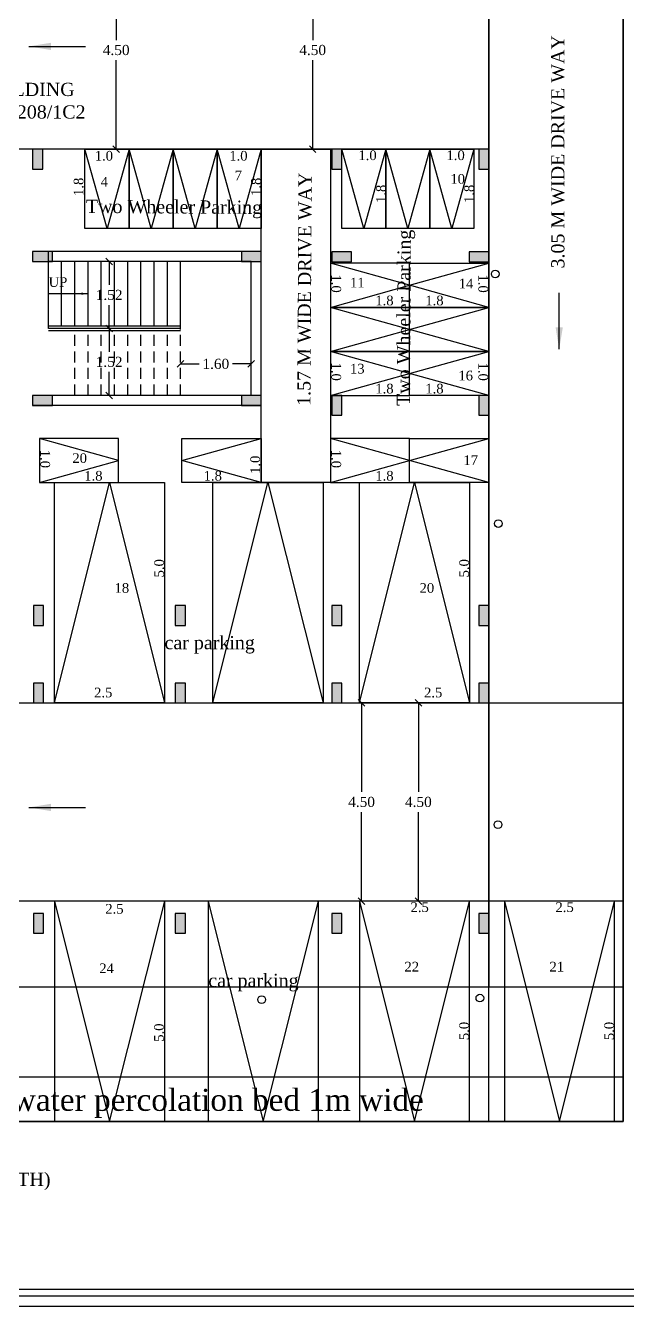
# Model space of a CAD drawing. Header units: metres. Extents: x 9178 to 9474, y -3543 to -3474.
# Drawn here: x 9371.8 to 9385.46, y -3540.22 to -3511.14 of the extents above; entities that cross this region are included whole.
import ezdxf

# ---------------------------------------------------------------- set-up
doc = ezdxf.new("R2010")
doc.units = ezdxf.units.M
doc.header["$MEASUREMENT"] = 0
doc.linetypes.add('HIDDEN', pattern=[0.375, 0.25, -0.125])
for name, color, linetype in [('AS_AT_SITE', 1, 'Continuous'), ('BLK_1_COVERED_AREA', 140, 'Continuous'), ('BLK_1_LVL_0_BLDG_FOOT_PRINT', 7, 'Continuous'), ('BLK_1_LVL_0_REAR_SETBACK', 11, 'Continuous'), ('BLK_1_LVL_0_SIDE_SETBACK1', 171, 'Continuous'), ('DRIVE_WAY', 7, 'Continuous'), ('FMB_OR_PLR', 1, 'Continuous'), ('PARKING_SLOT', 30, 'Continuous'), ('PER_AISLE_WIDTH', 7, 'Continuous'), ('PLOT_BOUNDARY', 70, 'Continuous'), ('RWH', 130, 'Continuous'), ('SUPER_IMPOSED', 1, 'Continuous'), ('TWO_WHEELER_DRIVE_WAY', 6, 'Continuous'), ('TWO_WHEELER_PARKING', 2, 'Continuous')]:
    doc.layers.add(name, color=color, linetype=linetype)
doc.styles.add('Isa-', font='times.ttf')
doc.styles.add('STYLE2', font='times.ttf')
doc.dimstyles.new('ISO-25', dxfattribs={"dimscale": 0, "dimtxt": 0.23, "dimasz": 0.15, "dimexe": 1.25, "dimexo": 0.625, "dimgap": 0.11, "dimtad": 0, "dimtih": 1, "dimtoh": 1, "dimzin": 1, "dimdsep": 46, "dimtxsty": 'STYLE2', "dimblk": 'OBLIQUE', "dimcen": 0, "dimse1": 1, "dimse2": 1, "dimclrd": 1, "dimclrt": 3, "dimadec": 0, "dimazin": 2, "dimtfac": 1, "dimtix": 1, "dimtofl": 0, "dimtmove": 0, "dimatfit": 3, "dimfxl": 0, "dimtolj": 1, "dimarcsym": 0})

# ---------------------------------------------------------------- blocks, each defined once
blk = doc.blocks.new('_Oblique')
at = {"color": 0, "linetype": 'ByBlock', "lineweight": -2}
blk.add_line((-0.5, -0.5), (0.5, 0.5), dxfattribs=at)
blk = doc.blocks.new('*D432')
at = {"color": 1, "lineweight": -2}
for p, q in [((9526.648, -3520.937), (9526.648, -3521.469)), ((9526.648, -3522.457), (9526.648, -3521.924))]:
    blk.add_line(p, q, dxfattribs=at)
at = {"layer": 'Defpoints', "color": 0}
for p in [(9526.648, -3520.937), (9528.059, -3520.937), (9526.648, -3522.457)]:
    blk.add_point(p, dxfattribs=at)
at = {"color": 1, "lineweight": -2, "xscale": 0.15, "yscale": 0.15, "zscale": 0.15}
for p, rotation in [((9526.648, -3520.937), 90), ((9526.648, -3522.457), 270)]:
    blk.add_blockref('_Oblique', p, dxfattribs=dict(at, rotation=rotation))
at = {"color": 3, "insert": (9526.648, -3521.697), "char_height": 0.23, "attachment_point": 5, "style": 'STYLE2'}
blk.add_mtext('\\A1;1.52', dxfattribs=at)
blk = doc.blocks.new('*D433')
at = {"color": 1, "lineweight": -2}
for p, q in [((9526.648, -3522.457), (9526.648, -3522.989)), ((9526.648, -3523.977), (9526.648, -3523.444))]:
    blk.add_line(p, q, dxfattribs=at)
at = {"layer": 'Defpoints', "color": 0}
for p in [(9526.648, -3522.457), (9526.648, -3523.977), (9529.028, -3523.977)]:
    blk.add_point(p, dxfattribs=at)
at = {"color": 1, "lineweight": -2, "xscale": 0.15, "yscale": 0.15, "zscale": 0.15}
for p, rotation in [((9526.648, -3522.457), 90), ((9526.648, -3523.977), 270)]:
    blk.add_blockref('_Oblique', p, dxfattribs=dict(at, rotation=rotation))
at = {"color": 3, "insert": (9526.648, -3523.217), "char_height": 0.23, "attachment_point": 5, "style": 'STYLE2'}
blk.add_mtext('\\A1;1.52', dxfattribs=at)
blk = doc.blocks.new('*D445')
at = {"color": 1, "lineweight": -2}
for p, q in [((9528.27, -3523.262), (9528.689, -3523.262)), ((9529.87, -3523.262), (9529.452, -3523.262))]:
    blk.add_line(p, q, dxfattribs=at)
at = {"layer": 'Defpoints', "color": 0}
for p in [(9529.87, -3523.262), (9528.27, -3523.49), (9529.87, -3523.49)]:
    blk.add_point(p, dxfattribs=at)
at = {"color": 1, "lineweight": -2, "xscale": 0.15, "yscale": 0.15, "zscale": 0.15, "rotation": 180}
blk.add_blockref('_Oblique', (9528.27, -3523.262), dxfattribs=at)
at = {"color": 1, "lineweight": -2, "xscale": 0.15, "yscale": 0.15, "zscale": 0.15}
blk.add_blockref('_Oblique', (9529.87, -3523.262), dxfattribs=at)
at = {"color": 3, "insert": (9529.07, -3523.262), "char_height": 0.23, "attachment_point": 5, "style": 'STYLE2'}
blk.add_mtext('\\A1;1.60', dxfattribs=at)
blk = doc.blocks.new('*D437')
at = {"color": 1, "lineweight": -2}
for p, q in [((9526.808, -3513.887), (9526.808, -3515.909)), ((9526.808, -3518.387), (9526.808, -3516.364))]:
    blk.add_line(p, q, dxfattribs=at)
at = {"layer": 'Defpoints', "color": 0}
for p in [(9526.808, -3513.887), (9535.27, -3513.887), (9535.27, -3518.387)]:
    blk.add_point(p, dxfattribs=at)
at = {"color": 1, "lineweight": -2, "xscale": 0.15, "yscale": 0.15, "zscale": 0.15}
for p, rotation in [((9526.808, -3513.887), 90), ((9526.808, -3518.387), 270)]:
    blk.add_blockref('_Oblique', p, dxfattribs=dict(at, rotation=rotation))
at = {"color": 3, "insert": (9526.808, -3516.137), "char_height": 0.23, "attachment_point": 5, "style": 'STYLE2'}
blk.add_mtext('\\A1;4.50', dxfattribs=at)
blk = doc.blocks.new('*D438')
at = {"color": 1, "lineweight": -2}
for p, q in [((9533.668, -3530.957), (9533.668, -3532.979)), ((9533.668, -3535.457), (9533.668, -3533.434))]:
    blk.add_line(p, q, dxfattribs=at)
at = {"layer": 'Defpoints', "color": 0}
for p in [(9533.668, -3530.957), (9538.32, -3530.957), (9538.32, -3535.457)]:
    blk.add_point(p, dxfattribs=at)
at = {"color": 1, "lineweight": -2, "xscale": 0.15, "yscale": 0.15, "zscale": 0.15}
for p, rotation in [((9533.668, -3530.957), 90), ((9533.668, -3535.457), 270)]:
    blk.add_blockref('_Oblique', p, dxfattribs=dict(at, rotation=rotation))
at = {"color": 3, "insert": (9533.668, -3533.207), "char_height": 0.23, "attachment_point": 5, "style": 'STYLE2'}
blk.add_mtext('\\A1;4.50', dxfattribs=at)
blk = doc.blocks.new('*D443')
at = {"layer": 'Defpoints', "color": 0, "ltscale": 2}
for p in [(9531.152, -3513.887), (9531.269, -3513.887), (9531.152, -3518.387)]:
    blk.add_point(p, dxfattribs=at)
at = {"layer": 'PER_AISLE_WIDTH', "color": 1, "lineweight": -2, "ltscale": 2}
for p, q in [((9531.269, -3513.887), (9531.269, -3515.909)), ((9531.269, -3518.387), (9531.269, -3516.364))]:
    blk.add_line(p, q, dxfattribs=at)
at = {"layer": 'PER_AISLE_WIDTH', "color": 1, "lineweight": -2, "ltscale": 2, "xscale": 0.15, "yscale": 0.15, "zscale": 0.15}
for p, rotation in [((9531.269, -3513.887), 90), ((9531.269, -3518.387), 270)]:
    blk.add_blockref('_Oblique', p, dxfattribs=dict(at, rotation=rotation))
at = {"layer": 'PER_AISLE_WIDTH', "color": 3, "lineweight": 25, "ltscale": 2, "insert": (9531.269, -3516.137), "char_height": 0.23, "attachment_point": 5, "style": 'STYLE2'}
blk.add_mtext('\\A1;4.50', dxfattribs=at)
blk = doc.blocks.new('*D439')
at = {"layer": 'Defpoints', "color": 0, "ltscale": 2}
for p in [(9531.269, -3530.957), (9532.378, -3530.957), (9531.269, -3535.457)]:
    blk.add_point(p, dxfattribs=at)
at = {"layer": 'PER_AISLE_WIDTH', "color": 1, "lineweight": -2, "ltscale": 2}
for p, q in [((9532.378, -3530.957), (9532.378, -3532.979)), ((9532.378, -3535.457), (9532.378, -3533.434))]:
    blk.add_line(p, q, dxfattribs=at)
at = {"layer": 'PER_AISLE_WIDTH', "color": 1, "lineweight": -2, "ltscale": 2, "xscale": 0.15, "yscale": 0.15, "zscale": 0.15}
for p, rotation in [((9532.378, -3530.957), 90), ((9532.378, -3535.457), 270)]:
    blk.add_blockref('_Oblique', p, dxfattribs=dict(at, rotation=rotation))
at = {"layer": 'PER_AISLE_WIDTH', "color": 3, "lineweight": 25, "ltscale": 2, "insert": (9532.378, -3533.207), "char_height": 0.23, "attachment_point": 5, "style": 'STYLE2'}
blk.add_mtext('\\A1;4.50', dxfattribs=at)
blk = doc.blocks.new('reewrtetrete')
h = blk.add_hatch(color=5)
h.dxf.hatch_style = 1
h.paths.add_polyline_path([(9524.91, -3518.837), (9525.14, -3518.837), (9525.14, -3518.387), (9524.91, -3518.387)])
h = blk.add_hatch(color=5)
h.dxf.hatch_style = 1
h.paths.add_polyline_path([(9531.7, -3518.837), (9531.93, -3518.837), (9531.93, -3518.387), (9531.7, -3518.387)])
h = blk.add_hatch(color=5)
h.dxf.hatch_style = 1
h.paths.add_polyline_path([(9535.04, -3518.837), (9535.27, -3518.837), (9535.27, -3518.387), (9535.04, -3518.387)])
h = blk.add_hatch(color=5)
h.dxf.hatch_style = 1
h.paths.add_polyline_path([(9525.36, -3520.937), (9525.36, -3520.707), (9524.91, -3520.707), (9524.91, -3520.937)])
h = blk.add_hatch(color=5)
h.dxf.hatch_style = 1
h.paths.add_polyline_path([(9530.1, -3520.937), (9530.1, -3520.707), (9529.65, -3520.707), (9529.65, -3520.937)])
h = blk.add_hatch(color=5)
h.dxf.hatch_style = 1
h.paths.add_polyline_path([(9532.15, -3520.947), (9532.15, -3520.717), (9531.7, -3520.717), (9531.7, -3520.947)])
h = blk.add_hatch(color=5)
h.dxf.hatch_style = 1
h.paths.add_polyline_path([(9535.27, -3520.947), (9535.27, -3520.717), (9534.82, -3520.717), (9534.82, -3520.947)])
h = blk.add_hatch(color=5)
h.dxf.hatch_style = 1
h.paths.add_polyline_path([(9525.36, -3524.207), (9525.36, -3523.977), (9524.91, -3523.977), (9524.91, -3524.207)])
h = blk.add_hatch(color=5)
h.dxf.hatch_style = 1
h.paths.add_polyline_path([(9530.1, -3524.207), (9530.1, -3523.977), (9529.65, -3523.977), (9529.65, -3524.207)])
h = blk.add_hatch(color=5)
h.dxf.hatch_style = 1
h.paths.add_polyline_path([(9531.93, -3523.977), (9531.7, -3523.977), (9531.7, -3524.427), (9531.93, -3524.427)])
h = blk.add_hatch(color=5)
h.dxf.hatch_style = 1
h.paths.add_polyline_path([(9535.27, -3523.977), (9535.04, -3523.977), (9535.04, -3524.427), (9535.27, -3524.427)])
h = blk.add_hatch(color=5)
h.dxf.hatch_style = 1
h.paths.add_polyline_path([(9525.16, -3528.747), (9524.93, -3528.747), (9524.93, -3529.197), (9525.16, -3529.197)])
h = blk.add_hatch(color=5)
h.dxf.hatch_style = 1
h.paths.add_polyline_path([(9528.38, -3528.747), (9528.15, -3528.747), (9528.15, -3529.197), (9528.38, -3529.197)])
h = blk.add_hatch(color=5)
h.dxf.hatch_style = 1
h.paths.add_polyline_path([(9531.93, -3528.747), (9531.7, -3528.747), (9531.7, -3529.197), (9531.93, -3529.197)])
h = blk.add_hatch(color=5)
h.dxf.hatch_style = 1
h.paths.add_polyline_path([(9535.27, -3528.747), (9535.04, -3528.747), (9535.04, -3529.197), (9535.27, -3529.197)])
h = blk.add_hatch(color=5)
h.dxf.hatch_style = 1
h.paths.add_polyline_path([(9524.93, -3530.957), (9525.16, -3530.957), (9525.16, -3530.507), (9524.93, -3530.507)])
h = blk.add_hatch(color=5)
h.dxf.hatch_style = 1
h.paths.add_polyline_path([(9528.15, -3530.957), (9528.38, -3530.957), (9528.38, -3530.507), (9528.15, -3530.507)])
h = blk.add_hatch(color=5)
h.dxf.hatch_style = 1
h.paths.add_polyline_path([(9531.7, -3530.957), (9531.93, -3530.957), (9531.93, -3530.507), (9531.7, -3530.507)])
h = blk.add_hatch(color=5)
h.dxf.hatch_style = 1
h.paths.add_polyline_path([(9535.04, -3530.957), (9535.27, -3530.957), (9535.27, -3530.507), (9535.04, -3530.507)])
h = blk.add_hatch(color=5)
h.dxf.hatch_style = 1
h.paths.add_polyline_path([(9524.93, -3536.187), (9525.16, -3536.187), (9525.16, -3535.737), (9524.93, -3535.737)])
h = blk.add_hatch(color=5)
h.dxf.hatch_style = 1
h.paths.add_polyline_path([(9528.15, -3536.187), (9528.38, -3536.187), (9528.38, -3535.737), (9528.15, -3535.737)])
h = blk.add_hatch(color=5)
h.dxf.hatch_style = 1
h.paths.add_polyline_path([(9531.7, -3536.187), (9531.93, -3536.187), (9531.93, -3535.737), (9531.7, -3535.737)])
h = blk.add_hatch(color=5)
h.dxf.hatch_style = 1
h.paths.add_polyline_path([(9535.04, -3536.187), (9535.27, -3536.187), (9535.27, -3535.737), (9535.04, -3535.737)])
at = {"color": 4}
for p, q in [((9529.87, -3520.707), (9525.27, -3520.707)), ((9525.27, -3522.457), (9525.27, -3520.707)), ((9529.87, -3520.937), (9525.27, -3520.937)), ((9525.57, -3522.407), (9525.57, -3520.937)), ((9525.87, -3522.407), (9525.87, -3520.937)), ((9526.17, -3522.407), (9526.17, -3520.937)), ((9526.47, -3522.407), (9526.47, -3520.937)), ((9526.77, -3522.407), (9526.77, -3520.937)), ((9527.07, -3522.407), (9527.07, -3520.937)), ((9527.37, -3522.407), (9527.37, -3520.937)), ((9527.67, -3522.407), (9527.67, -3520.937)), ((9527.97, -3522.407), (9527.97, -3520.937)), ((9528.27, -3522.457), (9528.27, -3520.937)), ((9529.87, -3523.977), (9529.87, -3520.937)), ((9530.1, -3523.977), (9530.1, -3520.937)), ((9528.27, -3522.407), (9525.27, -3522.407)), ((9528.27, -3522.457), (9525.27, -3522.457)), ((9528.27, -3522.507), (9525.27, -3522.507)), ((9529.87, -3523.977), (9524.91, -3523.977)), ((9524.91, -3523.977), (9524.91, -3524.207)), ((9530.1, -3524.207), (9524.91, -3524.207))]:
    blk.add_line(p, q, dxfattribs=at)
at = {"color": 4, "linetype": 'HIDDEN'}
for p, q in [((9525.87, -3523.977), (9525.87, -3522.507)), ((9526.17, -3523.977), (9526.17, -3522.507)), ((9526.47, -3523.977), (9526.47, -3522.507)), ((9526.77, -3523.977), (9526.77, -3522.507)), ((9527.07, -3523.977), (9527.07, -3522.507)), ((9527.37, -3523.977), (9527.37, -3522.507)), ((9527.67, -3523.977), (9527.67, -3522.507)), ((9527.97, -3523.977), (9527.97, -3522.507)), ((9528.27, -3523.977), (9528.27, -3522.457))]:
    blk.add_line(p, q, dxfattribs=at)
at = {"color": 5}
for p, q in [((9525.16, -3535.737), (9524.93, -3535.737)), ((9524.93, -3535.737), (9524.93, -3536.187)), ((9525.16, -3536.187), (9525.16, -3535.737)), ((9528.38, -3535.737), (9528.15, -3535.737)), ((9528.15, -3535.737), (9528.15, -3536.187)), ((9528.38, -3536.187), (9528.38, -3535.737)), ((9531.93, -3535.737), (9531.7, -3535.737)), ((9531.7, -3535.737), (9531.7, -3536.187)), ((9531.93, -3536.187), (9531.93, -3535.737)), ((9535.27, -3535.737), (9535.04, -3535.737)), ((9535.04, -3535.737), (9535.04, -3536.187)), ((9535.27, -3536.187), (9535.27, -3535.737)), ((9524.93, -3536.187), (9525.16, -3536.187)), ((9528.15, -3536.187), (9528.38, -3536.187)), ((9531.7, -3536.187), (9531.93, -3536.187)), ((9535.04, -3536.187), (9535.27, -3536.187))]:
    blk.add_line(p, q, dxfattribs=at)
at = {"color": 3}
blk.add_line((9535.27, -3537.407), (9510.89, -3537.407), dxfattribs=at)
at = {"color": 92}
blk.add_lwpolyline([(9507.84, -3540.457), (9538.32, -3540.457), (9538.32, -3499.317), (9507.84, -3499.317)], close=True, dxfattribs=at)
at = {"color": 2}
blk.add_lwpolyline([(9518.74, -3522.847), (9512.51, -3522.847), (9512.51, -3521.537), (9510.89, -3521.537), (9510.89, -3503.887), (9535.27, -3503.887), (9535.27, -3537.407), (9510.89, -3537.407), (9510.89, -3523.977), (9518.74, -3523.977)], close=True, dxfattribs=at)
at = {"color": 5}
for points in [[(9525.14, -3518.387), (9524.91, -3518.387), (9524.91, -3518.837), (9525.14, -3518.837)], [(9531.93, -3518.387), (9531.7, -3518.387), (9531.7, -3518.837), (9531.93, -3518.837)], [(9535.27, -3518.387), (9535.04, -3518.387), (9535.04, -3518.837), (9535.27, -3518.837)], [(9525.36, -3520.937), (9525.36, -3520.707), (9524.91, -3520.707), (9524.91, -3520.937)], [(9530.1, -3520.937), (9530.1, -3520.707), (9529.65, -3520.707), (9529.65, -3520.937)], [(9532.15, -3520.947), (9532.15, -3520.717), (9531.7, -3520.717), (9531.7, -3520.947)], [(9535.27, -3520.947), (9535.27, -3520.717), (9534.82, -3520.717), (9534.82, -3520.947)], [(9525.36, -3524.207), (9525.36, -3523.977), (9524.91, -3523.977), (9524.91, -3524.207)], [(9530.1, -3524.207), (9530.1, -3523.977), (9529.65, -3523.977), (9529.65, -3524.207)], [(9531.93, -3523.977), (9531.7, -3523.977), (9531.7, -3524.427), (9531.93, -3524.427)], [(9535.27, -3523.977), (9535.04, -3523.977), (9535.04, -3524.427), (9535.27, -3524.427)], [(9525.16, -3528.747), (9524.93, -3528.747), (9524.93, -3529.197), (9525.16, -3529.197)], [(9528.38, -3528.747), (9528.15, -3528.747), (9528.15, -3529.197), (9528.38, -3529.197)], [(9531.93, -3528.747), (9531.7, -3528.747), (9531.7, -3529.197), (9531.93, -3529.197)], [(9535.27, -3528.747), (9535.04, -3528.747), (9535.04, -3529.197), (9535.27, -3529.197)], [(9525.16, -3530.507), (9524.93, -3530.507), (9524.93, -3530.957), (9525.16, -3530.957)], [(9528.38, -3530.507), (9528.15, -3530.507), (9528.15, -3530.957), (9528.38, -3530.957)], [(9531.93, -3530.507), (9531.7, -3530.507), (9531.7, -3530.957), (9531.93, -3530.957)], [(9535.27, -3530.507), (9535.04, -3530.507), (9535.04, -3530.957), (9535.27, -3530.957)]]:
    blk.add_lwpolyline(points, close=True, dxfattribs=at)
at = {"color": 92}
for points in [[(9527.1, -3518.387), (9526.6, -3520.187), (9526.1, -3518.387)], [(9528.1, -3518.387), (9527.6, -3520.187), (9527.1, -3518.387)], [(9529.1, -3518.387), (9528.6, -3520.187), (9528.1, -3518.387)], [(9530.1, -3518.387), (9529.6, -3520.187), (9529.1, -3518.387)], [(9532.93, -3518.387), (9532.43, -3520.187), (9531.93, -3518.387)], [(9533.93, -3518.387), (9533.43, -3520.187), (9532.93, -3518.387)], [(9534.93, -3518.387), (9534.43, -3520.187), (9533.93, -3518.387)], [(9531.67, -3521.977), (9533.47, -3521.477), (9531.67, -3520.977)], [(9535.27, -3521.977), (9533.47, -3521.477), (9535.27, -3520.977)], [(9531.67, -3522.977), (9533.47, -3522.477), (9531.67, -3521.977)], [(9535.27, -3522.977), (9533.47, -3522.477), (9535.27, -3521.977)], [(9531.67, -3523.977), (9533.47, -3523.477), (9531.67, -3522.977)], [(9535.27, -3523.977), (9533.47, -3523.477), (9535.27, -3522.977)], [(9525.064, -3525.957), (9526.864, -3525.457), (9525.064, -3524.957)], [(9530.1, -3525.957), (9528.3, -3525.457), (9530.1, -3524.957)], [(9531.67, -3525.957), (9533.47, -3525.457), (9531.67, -3524.957)], [(9535.27, -3525.957), (9533.47, -3525.457), (9535.27, -3524.957)]]:
    blk.add_lwpolyline(points, dxfattribs=at)
at = {"color": 3}
for points in [[(9525.406, -3530.957), (9526.656, -3525.957), (9527.906, -3530.957)], [(9529.003, -3530.957), (9530.253, -3525.957), (9531.503, -3530.957)], [(9532.329, -3530.957), (9533.579, -3525.957), (9534.829, -3530.957)], [(9525.41, -3535.457), (9526.66, -3540.457), (9527.91, -3535.457)], [(9528.898, -3535.457), (9530.148, -3540.457), (9531.398, -3535.457)], [(9532.329, -3535.457), (9533.579, -3540.457), (9534.829, -3535.457)], [(9535.621, -3535.457), (9536.871, -3540.457), (9538.121, -3535.457)]]:
    blk.add_lwpolyline(points, dxfattribs=at)
at = {"color": 190}
for centre in [(9535.413, -3521.219), (9535.484, -3526.885), (9535.475, -3533.721), (9530.111, -3537.693), (9535.064, -3537.659)]:
    blk.add_circle(centre, 0.0872, dxfattribs=at)
at = {"layer": 'AS_AT_SITE', "color": 6, "lineweight": 25, "ltscale": 2}
blk.add_lwpolyline([(9538.32, -3540.457), (9507.84, -3540.457), (9507.84, -3499.317), (9538.32, -3499.317)], close=True, dxfattribs=at)
at = {"layer": 'BLK_1_COVERED_AREA', "color": 140}
blk.add_lwpolyline([(9518.74, -3522.847), (9512.51, -3522.847), (9512.51, -3521.537), (9510.89, -3521.537), (9510.89, -3503.887), (9535.27, -3503.887), (9535.27, -3537.407), (9510.89, -3537.407), (9510.89, -3523.977), (9518.74, -3523.977)], close=True, dxfattribs=at)
at = {"layer": 'BLK_1_LVL_0_BLDG_FOOT_PRINT', "color": 1}
blk.add_lwpolyline([(9518.74, -3522.847), (9512.51, -3522.847), (9512.51, -3521.537), (9510.89, -3521.537), (9510.89, -3503.887), (9535.27, -3503.887), (9535.27, -3537.407), (9510.89, -3537.407), (9510.89, -3523.977), (9518.74, -3523.977)], close=True, dxfattribs=at)
at = {"layer": 'BLK_1_LVL_0_REAR_SETBACK', "color": 11}
blk.add_lwpolyline([(9510.89, -3540.457), (9535.27, -3540.457), (9535.27, -3537.407), (9510.89, -3537.407)], close=True, dxfattribs=at)
at = {"layer": 'BLK_1_LVL_0_SIDE_SETBACK1', "color": 171}
blk.add_lwpolyline([(9538.32, -3537.407), (9535.27, -3537.407), (9535.27, -3503.887), (9538.32, -3503.887)], close=True, dxfattribs=at)
at = {"layer": 'DRIVE_WAY', "color": 254}
for points in [[(9535.27, -3518.387), (9510.89, -3518.387), (9510.89, -3513.887), (9535.27, -3513.887)], [(9538.32, -3535.457), (9507.84, -3535.457), (9507.84, -3530.957), (9538.32, -3530.957)]]:
    blk.add_lwpolyline(points, close=True, dxfattribs=at)
at = {"layer": 'FMB_OR_PLR', "color": 70}
blk.add_lwpolyline([(9538.32, -3540.457), (9507.84, -3540.457), (9507.84, -3499.317), (9538.32, -3499.317)], close=True, dxfattribs=at)
at = {"layer": 'PARKING_SLOT', "color": 30, "linetype": 'Continuous'}
for points in [[(9525.406, -3525.957), (9527.906, -3525.957), (9527.906, -3530.957), (9525.406, -3530.957)], [(9529.003, -3525.957), (9531.503, -3525.957), (9531.503, -3530.957), (9529.003, -3530.957)], [(9532.329, -3525.957), (9534.829, -3525.957), (9534.829, -3530.957), (9532.329, -3530.957)], [(9525.41, -3540.457), (9527.91, -3540.457), (9527.91, -3535.457), (9525.41, -3535.457)], [(9528.898, -3540.457), (9531.398, -3540.457), (9531.398, -3535.457), (9528.898, -3535.457)], [(9532.329, -3540.457), (9534.829, -3540.457), (9534.829, -3535.457), (9532.329, -3535.457)], [(9535.621, -3540.457), (9538.121, -3540.457), (9538.121, -3535.457), (9535.621, -3535.457)]]:
    blk.add_lwpolyline(points, close=True, dxfattribs=at)
at = {"layer": 'PER_AISLE_WIDTH', "color": 5, "lineweight": 25, "ltscale": 2}
for points in [[(9535.27, -3518.387), (9510.89, -3518.387), (9510.89, -3513.887), (9535.27, -3513.887)], [(9507.84, -3530.957), (9538.32, -3530.957), (9538.32, -3535.457), (9507.84, -3535.457)]]:
    blk.add_lwpolyline(points, close=True, dxfattribs=at)
at = {"layer": 'PLOT_BOUNDARY', "color": 70, "linetype": 'ByBlock'}
blk.add_lwpolyline([(9538.32, -3540.457), (9507.84, -3540.457), (9507.84, -3499.317), (9538.32, -3499.317)], close=True, dxfattribs=at)
at = {"layer": 'RWH', "color": 130}
blk.add_lwpolyline([(9507.84, -3540.457), (9538.32, -3540.457), (9538.32, -3539.457), (9507.84, -3539.457)], close=True, dxfattribs=at)
at = {"layer": 'SUPER_IMPOSED', "color": 5}
blk.add_lwpolyline([(9538.32, -3540.457), (9507.84, -3540.457), (9507.84, -3499.317), (9538.32, -3499.317)], close=True, dxfattribs=at)
at = {"layer": 'TWO_WHEELER_DRIVE_WAY', "color": 6}
blk.add_lwpolyline([(9530.1, -3518.387), (9531.67, -3518.387), (9531.67, -3525.957), (9530.1, -3525.957)], close=True, dxfattribs=at)
at = {"layer": 'TWO_WHEELER_PARKING', "color": 2, "linetype": 'Continuous'}
for points in [[(9527.1, -3520.187), (9526.1, -3520.187), (9526.1, -3518.387), (9527.1, -3518.387)], [(9528.1, -3520.187), (9527.1, -3520.187), (9527.1, -3518.387), (9528.1, -3518.387)], [(9529.1, -3520.187), (9528.1, -3520.187), (9528.1, -3518.387), (9529.1, -3518.387)], [(9530.1, -3520.187), (9529.1, -3520.187), (9529.1, -3518.387), (9530.1, -3518.387)], [(9532.93, -3520.187), (9531.93, -3520.187), (9531.93, -3518.387), (9532.93, -3518.387)], [(9533.93, -3520.187), (9532.93, -3520.187), (9532.93, -3518.387), (9533.93, -3518.387)], [(9534.93, -3520.187), (9533.93, -3520.187), (9533.93, -3518.387), (9534.93, -3518.387)], [(9533.47, -3521.977), (9533.47, -3520.977), (9531.67, -3520.977), (9531.67, -3521.977)], [(9533.47, -3521.977), (9533.47, -3520.977), (9535.27, -3520.977), (9535.27, -3521.977)], [(9533.47, -3522.977), (9533.47, -3521.977), (9531.67, -3521.977), (9531.67, -3522.977)], [(9533.47, -3522.977), (9533.47, -3521.977), (9535.27, -3521.977), (9535.27, -3522.977)], [(9533.47, -3523.977), (9533.47, -3522.977), (9531.67, -3522.977), (9531.67, -3523.977)], [(9533.47, -3523.977), (9533.47, -3522.977), (9535.27, -3522.977), (9535.27, -3523.977)], [(9526.864, -3525.957), (9526.864, -3524.957), (9525.064, -3524.957), (9525.064, -3525.957)], [(9528.3, -3525.957), (9528.3, -3524.957), (9530.1, -3524.957), (9530.1, -3525.957)], [(9533.47, -3525.957), (9533.47, -3524.957), (9531.67, -3524.957), (9531.67, -3525.957)], [(9533.47, -3525.957), (9533.47, -3524.957), (9535.27, -3524.957), (9535.27, -3525.957)]]:
    blk.add_lwpolyline(points, close=True, dxfattribs=at)
at = {"style": 'Isa-'}
for s, height, rotation, p in [('3.05 M WIDE DRIVE WAY', 0.3, 90, (9536.983, -3521.095)), ('1.8', 0.22, 90, (9526.063, -3519.449)), ('1.8', 0.22, 90, (9530.092, -3519.449)), ('1.57 M WIDE DRIVE WAY', 0.3, 89.6799, (9531.218, -3524.215)), ('1.8', 0.22, 90, (9532.93, -3519.609)), ('1.8', 0.22, 90, (9534.93, -3519.609)), ('Two Wheeler Parking', 0.3, 359.6799, (9526.12, -3519.834)), ('Two Wheeler Parking', 0.3, 89.6799, (9533.476, -3524.215)), ('1.0', 0.22, 270, (9531.695, -3521.23)), ('1.0', 0.22, 270, (9535.031, -3521.23)), ('1.0', 0.22, 270, (9531.695, -3523.23)), ('1.0', 0.22, 270, (9535.031, -3523.23)), ('1.0', 0.22, 270, (9525.088, -3525.21)), ('1.0', 0.22, 90, (9530.074, -3525.759)), ('1.0', 0.22, 270, (9531.695, -3525.21)), ('5.0', 0.22, 90, (9527.893, -3528.108)), ('5.0', 0.22, 90, (9534.816, -3528.108)), ('5.0', 0.22, 90, (9527.888, -3538.65)), ('5.0', 0.22, 90, (9534.816, -3538.613)), ('5.0', 0.22, 90, (9538.108, -3538.613))]:
    blk.add_text(s, height=height, rotation=rotation, dxfattribs=at).set_placement(p)
for s, height, p in [('PROPOSED BUILDING', 0.3, (9521.246, -3517.179)), ('IN S.F.NO: 208/1B3 & 208/1C2', 0.3, (9520.197, -3517.691)), ('1.0', 0.22, (9526.321, -3518.646)), ('1.0', 0.22, (9529.375, -3518.646)), ('1.0', 0.22, (9532.306, -3518.634)), ('1.0', 0.22, (9534.306, -3518.634)), ('4', 0.22, (9526.455, -3519.236)), ('7', 0.22, (9529.498, -3519.092)), ('10', 0.22, (9534.394, -3519.17)), ('UP', 0.22, (9525.274, -3521.512)), ('11', 0.22, (9532.115, -3521.526)), ('14', 0.22, (9534.584, -3521.546)), ('1.8', 0.22, (9532.69, -3521.931)), ('1.8', 0.22, (9533.825, -3521.931)), ('13', 0.22, (9532.115, -3523.479)), ('16', 0.22, (9534.576, -3523.635)), ('1.8', 0.22, (9532.69, -3523.931)), ('1.8', 0.22, (9533.825, -3523.931)), ('20', 0.22, (9525.813, -3525.509)), ('17', 0.22, (9534.69, -3525.557)), ('1.8', 0.22, (9526.083, -3525.911)), ('1.8', 0.22, (9528.793, -3525.911)), ('1.8', 0.22, (9532.69, -3525.911)), ('18', 0.22, (9526.771, -3528.457)), ('20', 0.22, (9533.695, -3528.457)), ('car parking ', 0.3, (9527.906, -3529.738)), ('2.5', 0.22, (9526.306, -3530.831)), ('2.5', 0.22, (9533.796, -3530.831)), ('2.5', 0.22, (9526.561, -3535.741)), ('2.5', 0.22, (9533.49, -3535.704)), ('2.5', 0.22, (9536.781, -3535.704)), ('24', 0.22, (9526.424, -3537.092)), ('car parking ', 0.3, (9528.898, -3537.407)), ('22', 0.22, (9533.352, -3537.055)), ('21', 0.22, (9536.644, -3537.055))]:
    blk.add_text(s, height=height, dxfattribs=at).set_placement(p)
at = {"color": 3, "style": 'Isa-'}
blk.add_text('Rain water percolation bed 1m wide', height=0.5, dxfattribs=at).set_placement((9522.824, -3540.218))
at = {"insert": (9522.945, -3541.821), "char_height": 0.3, "attachment_point": 5, "style": 'Isa-'}
blk.add_mtext('\\A1;PLOT NO: 429 (SOUTH)', dxfattribs=at)
at = {"color": 2}
for base, p1, p2, picture, middle in [((9526.808, -3513.887), (9535.27, -3518.387), (9535.27, -3513.887), '*D437', (9526.808, -3516.137)), ((9533.668, -3530.957), (9538.32, -3535.457), (9538.32, -3530.957), '*D438', (9533.668, -3533.207))]:
    dim = blk.add_linear_dim(base=base, p1=p1, p2=p2, angle=90, dimstyle='ISO-25', override={"dimscale": 1, "dimfxl": 75, "dimarcsym": 2}, dxfattribs=at)
    dim.commit()
    dim.dimension.update_dxf_attribs({"geometry": picture, "text_midpoint": middle})
at = {"color": 4}
for base, p1, p2, angle, picture, middle in [((9526.648, -3520.937), (9526.648, -3522.457), (9528.059, -3520.937), 90, '*D432', (9526.648, -3521.697)), ((9526.648, -3523.977), (9526.648, -3522.457), (9529.028, -3523.977), 270, '*D433', (9526.648, -3523.217)), ((9529.87, -3523.262), (9528.27, -3523.49), (9529.87, -3523.49), 180, '*D445', (9529.07, -3523.262))]:
    dim = blk.add_linear_dim(base=base, p1=p1, p2=p2, angle=angle, dimstyle='ISO-25', override={"dimscale": 1}, dxfattribs=at)
    dim.commit()
    dim.dimension.update_dxf_attribs({"geometry": picture, "text_midpoint": middle})
at = {"layer": 'PER_AISLE_WIDTH', "color": 5, "lineweight": 25, "ltscale": 2}
for base, p1, p2, picture, middle in [((9531.269, -3513.887), (9531.152, -3518.387), (9531.152, -3513.887), '*D443', (9531.269, -3516.137)), ((9532.378, -3530.957), (9531.269, -3535.457), (9531.269, -3530.957), '*D439', (9532.378, -3533.207))]:
    dim = blk.add_linear_dim(base=base, p1=p1, p2=p2, angle=90, dimstyle='ISO-25', override={"dimscale": 1, "dimfxl": 75, "dimarcsym": 2}, dxfattribs=at)
    dim.commit()
    dim.dimension.update_dxf_attribs({"geometry": picture, "text_midpoint": middle})
at = {"color": 2}
for points in [[(9524.825, -3516.053), (9526.108, -3516.053)], [(9536.865, -3522.929), (9536.865, -3521.647)], [(9524.825, -3533.33), (9526.108, -3533.33)]]:
    blk.add_leader(points, dimstyle='ISO-25', override={"dimscale": 1, "dimasz": 0.5, "dimfxl": 75, "dimarcsym": 2}, dxfattribs=at)
at = {"color": 3}
blk.add_leader([(9526.17, -3521.667), (9525.27, -3521.667)], dimstyle='ISO-25', override={"dimscale": 1}, dxfattribs=at)

msp = doc.modelspace()

# ---------------------------------------------------------------- linework, layer by layer
at = {"color": 4}
for points in [[(9351.71566, -3481.98687), (9428.47711, -3481.98687), (9428.60143, -3540.2209), (9351.83999, -3540.2209)], [(9351.94566, -3482.21687), (9428.24711, -3482.21687), (9428.37143, -3539.9909), (9352.06999, -3539.9909)], [(9352.09566, -3482.36687), (9428.09711, -3482.36687), (9428.22143, -3539.8409), (9352.21999, -3539.8409)]]:
    msp.add_lwpolyline(points, close=True, dxfattribs=at)

# ---------------------------------------------------------------- block references
at = {"color": 2}
msp.add_blockref('reewrtetrete', (-152.95474, 4.43629), dxfattribs=at)

doc.saveas('drawing.dxf')
